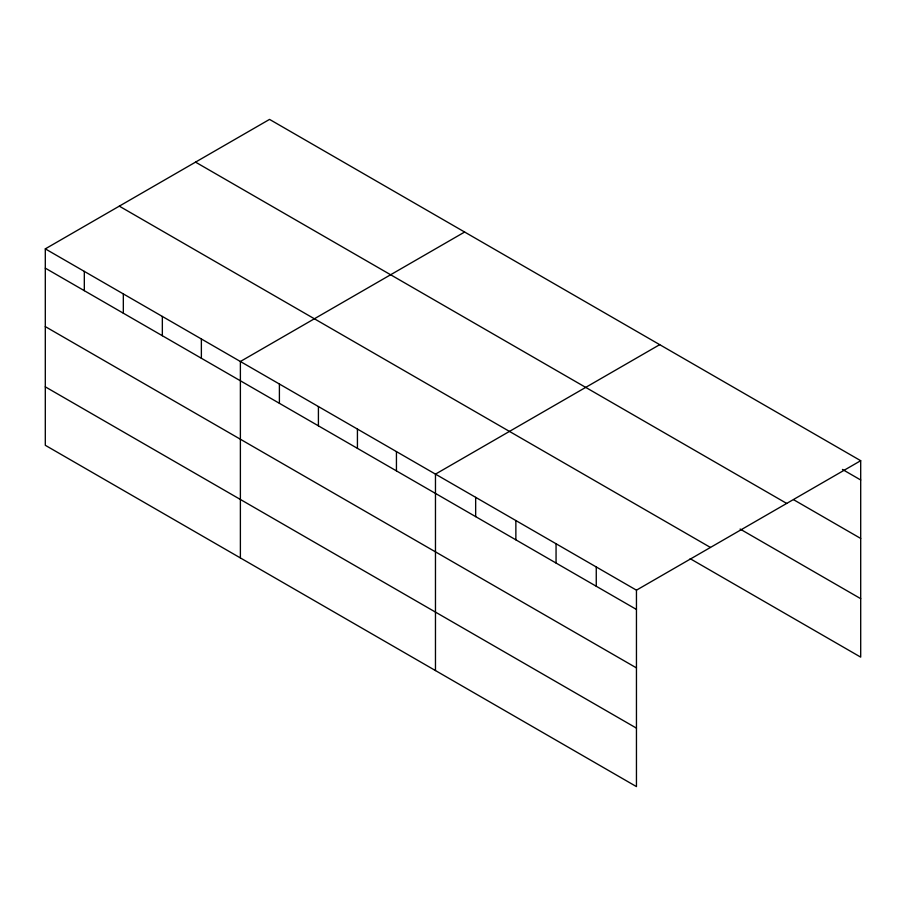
<?xml version="1.0" encoding="UTF-8"?>
<svg xmlns="http://www.w3.org/2000/svg" width="906" height="906" viewBox="0 0 906 906"><rect width="100%" height="100%" fill="white"/><g stroke="black" fill="none" stroke-linecap="round" stroke-linejoin="round"><path stroke-width="1.36" d="M45.3 248.867L636.454 590.168L636.454 786.601L45.3 445.299L45.3 248.867L269.546 119.399L860.7 460.701L860.7 657.133L690.157 558.674M464.619 232.038L240.384 361.494L240.384 557.926M659.704 344.665L435.469 474.132L435.469 670.553M636.454 590.168L860.7 460.701M842.433 469.433L860.7 479.987M793.701 499.761L860.7 538.447M195.537 162.129L786.702 503.43M740.1 529.047L860.7 598.673M119.298 206.149L710.463 547.451M45.3 268.153L636.454 609.455M45.3 326.602L636.454 667.903M45.3 386.839L636.454 728.141M596.261 566.963L596.261 586.239M556.058 543.759L556.058 563.034M515.865 520.542L515.865 539.829M475.661 497.337L475.661 516.613M396.443 451.607L396.443 470.882M357.428 429.082L357.428 448.357M318.414 406.545L318.414 425.831M279.399 384.019L279.399 403.306M201.37 338.969L201.37 358.255M162.344 316.443L162.344 335.73M123.329 293.918L123.329 313.204M84.315 271.392L84.315 290.679"/></g></svg>
